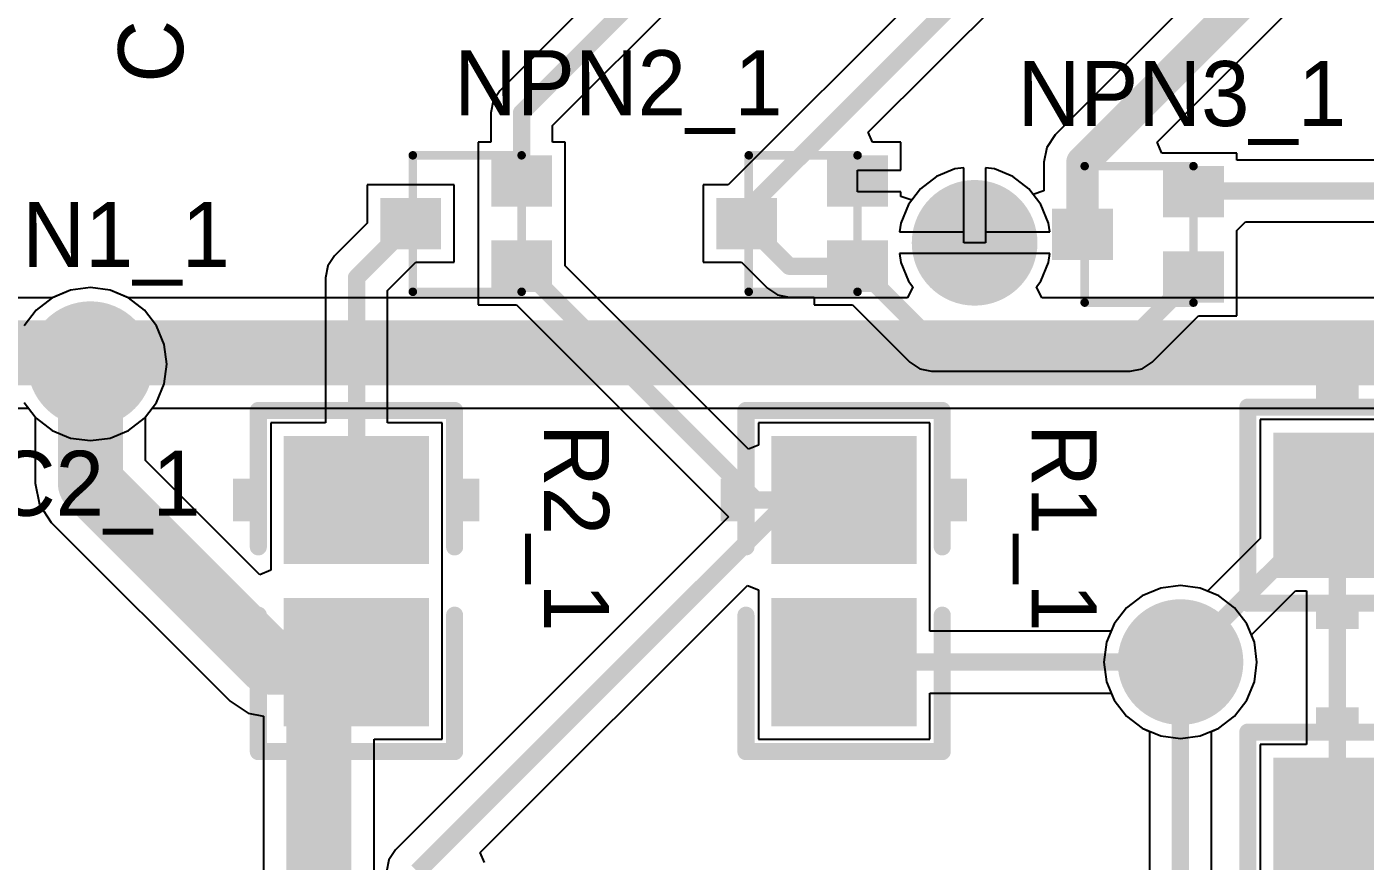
# Model space of a CAD drawing. Header units: millimetres. Extents: x 0.67 to 7.75, y 0.64 to 6.06.
# Drawn here: x 2.046 to 2.663, y 1.546 to 1.931 of the extents above; entities that cross this region are included whole.
import ezdxf

# ---------------------------------------------------------------- set-up
doc = ezdxf.new("R2010")
doc.units = ezdxf.units.MM
doc.header["$MEASUREMENT"] = 0
for name, color, linetype in [('BottomLayer', 5, 'Continuous'), ('BottomSolder', 6, 'Continuous'), ('MultiLayer', 9, 'Continuous'), ('TopLayer', 1, 'Continuous'), ('TopOverlay', 2, 'Continuous'), ('TopPaste', 8, 'Continuous'), ('TopSolder', 216, 'Continuous'), ('ViaHoleLayer', 16, 'Continuous')]:
    doc.layers.add(name, color=color, linetype=linetype)

# ---------------------------------------------------------------- blocks, each defined once
blk = doc.blocks.new('CC2012_0805_47')
at = {"layer": 'TopLayer'}
for points in [[(-0.06299, -0.02953), (-0.01181, -0.02953), (-0.06299, 0.02953), (-0.01181, 0.02953)], [(0.01181, -0.02953), (0.06299, -0.02953), (0.01181, 0.02953), (0.06299, 0.02953)]]:
    blk.add_solid(points, dxfattribs=at)
at = {"layer": 'TopOverlay', "const_width": 0.00787}
for points in [[(-0.07874, -0.04528), (-0.07874, 0.04528)], [(-0.01575, 0.04528), (-0.07874, 0.04528)], [(0.07874, 0.04528), (0.01575, 0.04528)], [(0.07874, -0.04528), (0.07874, 0.04528)], [(-0.01575, -0.04528), (-0.07874, -0.04528)], [(0.07874, -0.04528), (0.01575, -0.04528)]]:
    blk.add_lwpolyline(points, dxfattribs=at)
at = {"layer": 'TopOverlay', "const_width": 0.00394}
for points in [[(-0.08071, 0.04528, 1), (-0.07677, 0.04528, 1)], [(-0.08071, 0.04528, 1), (-0.07677, 0.04528, 1)], [(-0.01772, 0.04528, 1), (-0.01378, 0.04528, 1)], [(0.01378, 0.04528, 1), (0.01772, 0.04528, 1)], [(0.07677, 0.04528, 1), (0.08071, 0.04528, 1)], [(0.07677, 0.04528, 1), (0.08071, 0.04528, 1)], [(-0.08071, -0.04528, 1), (-0.07677, -0.04528, 1)], [(-0.08071, -0.04528, 1), (-0.07677, -0.04528, 1)], [(-0.01772, -0.04528, 1), (-0.01378, -0.04528, 1)], [(0.01378, -0.04528, 1), (0.01772, -0.04528, 1)], [(0.07677, -0.04528, 1), (0.08071, -0.04528, 1)], [(0.07677, -0.04528, 1), (0.08071, -0.04528, 1)]]:
    blk.add_lwpolyline(points, format="xyb", close=True, dxfattribs=at)
at = {"layer": 'TopOverlay'}
for points in [[(-0.0473, 0.04882), (-0.02761, 0.04882), (-0.0473, 0.05669), (-0.02761, 0.05669)], [(-0.04725, -0.05703), (-0.02756, -0.05703), (-0.04725, -0.04916), (-0.02756, -0.04916)]]:
    blk.add_solid(points, dxfattribs=at)
at = {"layer": 'TopPaste'}
for points in [[(-0.06299, -0.02953), (-0.01181, -0.02953), (-0.06299, 0.02953), (-0.01181, 0.02953)], [(0.01181, -0.02953), (0.06299, -0.02953), (0.01181, 0.02953), (0.06299, 0.02953)]]:
    blk.add_solid(points, dxfattribs=at)
at = {"layer": 'TopSolder'}
for points in [[(-0.06699, -0.03353), (-0.00781, -0.03353), (-0.06699, 0.03353), (-0.00781, 0.03353)], [(0.00781, -0.03353), (0.06699, -0.03353), (0.00781, 0.03353), (0.06699, 0.03353)]]:
    blk.add_solid(points, dxfattribs=at)
blk = doc.blocks.new('CC2012_0805_48')
at = {"layer": 'TopLayer'}
for points in [[(-0.06299, -0.02953), (-0.01181, -0.02953), (-0.06299, 0.02953), (-0.01181, 0.02953)], [(0.01181, -0.02953), (0.06299, -0.02953), (0.01181, 0.02953), (0.06299, 0.02953)]]:
    blk.add_solid(points, dxfattribs=at)
at = {"layer": 'TopOverlay', "const_width": 0.00787}
for points in [[(-0.07874, -0.04528), (-0.07874, 0.04528)], [(-0.01575, 0.04528), (-0.07874, 0.04528)], [(0.07874, 0.04528), (0.01575, 0.04528)], [(0.07874, -0.04528), (0.07874, 0.04528)], [(-0.01575, -0.04528), (-0.07874, -0.04528)], [(0.07874, -0.04528), (0.01575, -0.04528)]]:
    blk.add_lwpolyline(points, dxfattribs=at)
at = {"layer": 'TopOverlay', "const_width": 0.00394}
for points in [[(-0.08071, 0.04528, 1), (-0.07677, 0.04528, 1)], [(-0.08071, 0.04528, 1), (-0.07677, 0.04528, 1)], [(-0.01772, 0.04528, 1), (-0.01378, 0.04528, 1)], [(0.01378, 0.04528, 1), (0.01772, 0.04528, 1)], [(0.07677, 0.04528, 1), (0.08071, 0.04528, 1)], [(0.07677, 0.04528, 1), (0.08071, 0.04528, 1)], [(-0.08071, -0.04528, 1), (-0.07677, -0.04528, 1)], [(-0.08071, -0.04528, 1), (-0.07677, -0.04528, 1)], [(-0.01772, -0.04528, 1), (-0.01378, -0.04528, 1)], [(0.01378, -0.04528, 1), (0.01772, -0.04528, 1)], [(0.07677, -0.04528, 1), (0.08071, -0.04528, 1)], [(0.07677, -0.04528, 1), (0.08071, -0.04528, 1)]]:
    blk.add_lwpolyline(points, format="xyb", close=True, dxfattribs=at)
at = {"layer": 'TopOverlay'}
for points in [[(-0.0473, 0.04882), (-0.02761, 0.04882), (-0.0473, 0.05669), (-0.02761, 0.05669)], [(-0.04724, -0.05703), (-0.02756, -0.05703), (-0.04724, -0.04916), (-0.02756, -0.04916)]]:
    blk.add_solid(points, dxfattribs=at)
at = {"layer": 'TopPaste'}
for points in [[(-0.06299, -0.02953), (-0.01181, -0.02953), (-0.06299, 0.02953), (-0.01181, 0.02953)], [(0.01181, -0.02953), (0.06299, -0.02953), (0.01181, 0.02953), (0.06299, 0.02953)]]:
    blk.add_solid(points, dxfattribs=at)
at = {"layer": 'TopSolder'}
for points in [[(-0.06699, -0.03353), (-0.00781, -0.03353), (-0.06699, 0.03353), (-0.00781, 0.03353)], [(0.00781, -0.03353), (0.06699, -0.03353), (0.00781, 0.03353), (0.06699, 0.03353)]]:
    blk.add_solid(points, dxfattribs=at)
blk = doc.blocks.new('MMBT3904T_51')
at = {"layer": 'TopLayer'}
for points in [[(0.00787, -0.01004), (0.00787, 0.01004), (-0.00787, -0.01004), (-0.00787, 0.01004)], [(-0.01181, -0.06122), (-0.01181, -0.04114), (-0.02756, -0.06122), (-0.02756, -0.04114)], [(0.02756, -0.06122), (0.02756, -0.04114), (0.01181, -0.06122), (0.01181, -0.04114)]]:
    blk.add_solid(points, dxfattribs=at)
at = {"layer": 'TopOverlay', "const_width": 0.00394}
for points in [[(-0.0315, -0.00098), (0.0315, -0.00098)], [(-0.0315, -0.00098), (-0.0315, -0.05118)], [(0.0315, -0.00098), (0.0315, -0.05118)], [(-0.0315, -0.05118), (0.0315, -0.05118)]]:
    blk.add_lwpolyline(points, dxfattribs=at)
at = {"layer": 'TopOverlay', "const_width": 0.00197}
for points in [[(-0.03248, -0.00098, 1), (-0.03051, -0.00098, 1)], [(-0.03248, -0.00098, 1), (-0.03051, -0.00098, 1)], [(0.03051, -0.00098, 1), (0.03248, -0.00098, 1)], [(0.03051, -0.00098, 1), (0.03248, -0.00098, 1)], [(-0.03248, -0.05118, 1), (-0.03051, -0.05118, 1)], [(-0.03248, -0.05118, 1), (-0.03051, -0.05118, 1)], [(0.03051, -0.05118, 1), (0.03248, -0.05118, 1)], [(0.03051, -0.05118, 1), (0.03248, -0.05118, 1)]]:
    blk.add_lwpolyline(points, format="xyb", close=True, dxfattribs=at)
at = {"layer": 'TopPaste'}
for points in [[(0.00787, -0.01004), (0.00787, 0.01004), (-0.00787, -0.01004), (-0.00787, 0.01004)], [(-0.01181, -0.06122), (-0.01181, -0.04114), (-0.02756, -0.06122), (-0.02756, -0.04114)], [(0.02756, -0.06122), (0.02756, -0.04114), (0.01181, -0.06122), (0.01181, -0.04114)]]:
    blk.add_solid(points, dxfattribs=at)
at = {"layer": 'TopSolder'}
for points in [[(0.01187, -0.01404), (0.01187, 0.01404), (-0.01187, -0.01404), (-0.01187, 0.01404)], [(-0.00781, -0.06522), (-0.00781, -0.03714), (-0.03156, -0.06522), (-0.03156, -0.03714)], [(0.03156, -0.06522), (0.03156, -0.03714), (0.00781, -0.06522), (0.00781, -0.03714)]]:
    blk.add_solid(points, dxfattribs=at)
blk = doc.blocks.new('MMBT3904T_52')
at = {"layer": 'TopLayer'}
for points in [[(0.00787, -0.01004), (0.00787, 0.01004), (-0.00787, -0.01004), (-0.00787, 0.01004)], [(-0.01181, -0.06122), (-0.01181, -0.04114), (-0.02756, -0.06122), (-0.02756, -0.04114)], [(0.02756, -0.06122), (0.02756, -0.04114), (0.01181, -0.06122), (0.01181, -0.04114)]]:
    blk.add_solid(points, dxfattribs=at)
at = {"layer": 'TopOverlay', "const_width": 0.00394}
for points in [[(-0.0315, -0.00098), (0.0315, -0.00098)], [(-0.0315, -0.00098), (-0.0315, -0.05118)], [(0.0315, -0.00098), (0.0315, -0.05118)], [(-0.0315, -0.05118), (0.0315, -0.05118)]]:
    blk.add_lwpolyline(points, dxfattribs=at)
at = {"layer": 'TopOverlay', "const_width": 0.00197}
for points in [[(-0.03248, -0.00098, 1), (-0.03051, -0.00098, 1)], [(-0.03248, -0.00098, 1), (-0.03051, -0.00098, 1)], [(0.03051, -0.00098, 1), (0.03248, -0.00098, 1)], [(0.03051, -0.00098, 1), (0.03248, -0.00098, 1)], [(-0.03248, -0.05118, 1), (-0.03051, -0.05118, 1)], [(-0.03248, -0.05118, 1), (-0.03051, -0.05118, 1)], [(0.03051, -0.05118, 1), (0.03248, -0.05118, 1)], [(0.03051, -0.05118, 1), (0.03248, -0.05118, 1)]]:
    blk.add_lwpolyline(points, format="xyb", close=True, dxfattribs=at)
at = {"layer": 'TopPaste'}
for points in [[(0.00787, -0.01004), (0.00787, 0.01004), (-0.00787, -0.01004), (-0.00787, 0.01004)], [(-0.01181, -0.06122), (-0.01181, -0.04114), (-0.02756, -0.06122), (-0.02756, -0.04114)], [(0.02756, -0.06122), (0.02756, -0.04114), (0.01181, -0.06122), (0.01181, -0.04114)]]:
    blk.add_solid(points, dxfattribs=at)
at = {"layer": 'TopSolder'}
for points in [[(0.01187, -0.01404), (0.01187, 0.01404), (-0.01187, -0.01404), (-0.01187, 0.01404)], [(-0.00781, -0.06522), (-0.00781, -0.03714), (-0.03156, -0.06522), (-0.03156, -0.03714)], [(0.03156, -0.06522), (0.03156, -0.03714), (0.00781, -0.06522), (0.00781, -0.03714)]]:
    blk.add_solid(points, dxfattribs=at)
blk = doc.blocks.new('MMBT3904T_53')
at = {"layer": 'TopLayer'}
for points in [[(0.00787, -0.01004), (0.00787, 0.01004), (-0.00787, -0.01004), (-0.00787, 0.01004)], [(-0.01181, -0.06122), (-0.01181, -0.04114), (-0.02756, -0.06122), (-0.02756, -0.04114)], [(0.02756, -0.06122), (0.02756, -0.04114), (0.01181, -0.06122), (0.01181, -0.04114)]]:
    blk.add_solid(points, dxfattribs=at)
at = {"layer": 'TopOverlay', "const_width": 0.00394}
for points in [[(-0.0315, -0.00098), (0.0315, -0.00098)], [(-0.0315, -0.00098), (-0.0315, -0.05118)], [(0.0315, -0.00098), (0.0315, -0.05118)], [(-0.0315, -0.05118), (0.0315, -0.05118)]]:
    blk.add_lwpolyline(points, dxfattribs=at)
at = {"layer": 'TopOverlay', "const_width": 0.00197}
for points in [[(-0.03248, -0.00098, 1), (-0.03051, -0.00098, 1)], [(-0.03248, -0.00098, 1), (-0.03051, -0.00098, 1)], [(0.03051, -0.00098, 1), (0.03248, -0.00098, 1)], [(0.03051, -0.00098, 1), (0.03248, -0.00098, 1)], [(-0.03248, -0.05118, 1), (-0.03051, -0.05118, 1)], [(-0.03248, -0.05118, 1), (-0.03051, -0.05118, 1)], [(0.03051, -0.05118, 1), (0.03248, -0.05118, 1)], [(0.03051, -0.05118, 1), (0.03248, -0.05118, 1)]]:
    blk.add_lwpolyline(points, format="xyb", close=True, dxfattribs=at)
at = {"layer": 'TopPaste'}
for points in [[(0.00787, -0.01004), (0.00787, 0.01004), (-0.00787, -0.01004), (-0.00787, 0.01004)], [(-0.01181, -0.06122), (-0.01181, -0.04114), (-0.02756, -0.06122), (-0.02756, -0.04114)], [(0.02756, -0.06122), (0.02756, -0.04114), (0.01181, -0.06122), (0.01181, -0.04114)]]:
    blk.add_solid(points, dxfattribs=at)
at = {"layer": 'TopSolder'}
for points in [[(0.01187, -0.01404), (0.01187, 0.01404), (-0.01187, -0.01404), (-0.01187, 0.01404)], [(-0.00781, -0.06522), (-0.00781, -0.03714), (-0.03156, -0.06522), (-0.03156, -0.03714)], [(0.03156, -0.06522), (0.03156, -0.03714), (0.00781, -0.06522), (0.00781, -0.03714)]]:
    blk.add_solid(points, dxfattribs=at)
blk = doc.blocks.new('CC2012_0805_64')
at = {"layer": 'TopLayer'}
for points in [[(-0.06299, -0.02953), (-0.01181, -0.02953), (-0.06299, 0.02953), (-0.01181, 0.02953)], [(0.01181, -0.02953), (0.06299, -0.02953), (0.01181, 0.02953), (0.06299, 0.02953)]]:
    blk.add_solid(points, dxfattribs=at)
at = {"layer": 'TopOverlay', "const_width": 0.00787}
for points in [[(-0.07874, -0.04528), (-0.07874, 0.04528)], [(-0.07874, 0.04528), (-0.01575, 0.04528)], [(0.01575, 0.04528), (0.07874, 0.04528)], [(0.07874, -0.04528), (0.07874, 0.04528)], [(-0.07874, -0.04528), (-0.01575, -0.04528)], [(0.01575, -0.04528), (0.07874, -0.04528)]]:
    blk.add_lwpolyline(points, dxfattribs=at)
at = {"layer": 'TopOverlay', "const_width": 0.00394}
for points in [[(-0.08071, 0.04528, 1), (-0.07677, 0.04528, 1)], [(-0.08071, 0.04528, 1), (-0.07677, 0.04528, 1)], [(-0.01772, 0.04528, 1), (-0.01378, 0.04528, 1)], [(0.01378, 0.04528, 1), (0.01772, 0.04528, 1)], [(0.07677, 0.04528, 1), (0.08071, 0.04528, 1)], [(0.07677, 0.04528, 1), (0.08071, 0.04528, 1)], [(-0.08071, -0.04528, 1), (-0.07677, -0.04528, 1)], [(-0.08071, -0.04528, 1), (-0.07677, -0.04528, 1)], [(-0.01772, -0.04528, 1), (-0.01378, -0.04528, 1)], [(0.01378, -0.04528, 1), (0.01772, -0.04528, 1)], [(0.07677, -0.04528, 1), (0.08071, -0.04528, 1)], [(0.07677, -0.04528, 1), (0.08071, -0.04528, 1)]]:
    blk.add_lwpolyline(points, format="xyb", close=True, dxfattribs=at)
at = {"layer": 'TopOverlay'}
for points in [[(-0.04724, 0.04882), (-0.02756, 0.04882), (-0.04724, 0.05669), (-0.02756, 0.05669)], [(-0.04724, -0.05709), (-0.02756, -0.05709), (-0.04724, -0.04921), (-0.02756, -0.04921)]]:
    blk.add_solid(points, dxfattribs=at)
at = {"layer": 'TopPaste'}
for points in [[(-0.06299, -0.02953), (-0.01181, -0.02953), (-0.06299, 0.02953), (-0.01181, 0.02953)], [(0.01181, -0.02953), (0.06299, -0.02953), (0.01181, 0.02953), (0.06299, 0.02953)]]:
    blk.add_solid(points, dxfattribs=at)
at = {"layer": 'TopSolder'}
for points in [[(-0.06699, -0.03353), (-0.00781, -0.03353), (-0.06699, 0.03353), (-0.00781, 0.03353)], [(0.00781, -0.03353), (0.06699, -0.03353), (0.00781, 0.03353), (0.06699, 0.03353)]]:
    blk.add_solid(points, dxfattribs=at)
blk = doc.blocks.new('CC2012_0805_65')
at = {"layer": 'TopLayer'}
for points in [[(-0.06299, -0.02953), (-0.01181, -0.02953), (-0.06299, 0.02953), (-0.01181, 0.02953)], [(0.01181, -0.02953), (0.06299, -0.02953), (0.01181, 0.02953), (0.06299, 0.02953)]]:
    blk.add_solid(points, dxfattribs=at)
at = {"layer": 'TopOverlay', "const_width": 0.00787}
for points in [[(-0.07874, -0.04528), (-0.07874, 0.04528)], [(-0.07874, 0.04528), (-0.01575, 0.04528)], [(0.01575, 0.04528), (0.07874, 0.04528)], [(0.07874, -0.04528), (0.07874, 0.04528)], [(-0.07874, -0.04528), (-0.01575, -0.04528)], [(0.01575, -0.04528), (0.07874, -0.04528)]]:
    blk.add_lwpolyline(points, dxfattribs=at)
at = {"layer": 'TopOverlay', "const_width": 0.00394}
for points in [[(-0.08071, 0.04528, 1), (-0.07677, 0.04528, 1)], [(-0.08071, 0.04528, 1), (-0.07677, 0.04528, 1)], [(-0.01772, 0.04528, 1), (-0.01378, 0.04528, 1)], [(0.01378, 0.04528, 1), (0.01772, 0.04528, 1)], [(0.07677, 0.04528, 1), (0.08071, 0.04528, 1)], [(0.07677, 0.04528, 1), (0.08071, 0.04528, 1)], [(-0.08071, -0.04528, 1), (-0.07677, -0.04528, 1)], [(-0.08071, -0.04528, 1), (-0.07677, -0.04528, 1)], [(-0.01772, -0.04528, 1), (-0.01378, -0.04528, 1)], [(0.01378, -0.04528, 1), (0.01772, -0.04528, 1)], [(0.07677, -0.04528, 1), (0.08071, -0.04528, 1)], [(0.07677, -0.04528, 1), (0.08071, -0.04528, 1)]]:
    blk.add_lwpolyline(points, format="xyb", close=True, dxfattribs=at)
at = {"layer": 'TopOverlay'}
for points in [[(-0.04724, 0.04882), (-0.02756, 0.04882), (-0.04724, 0.05669), (-0.02756, 0.05669)], [(-0.04724, -0.05709), (-0.02756, -0.05709), (-0.04724, -0.04921), (-0.02756, -0.04921)]]:
    blk.add_solid(points, dxfattribs=at)
at = {"layer": 'TopPaste'}
for points in [[(-0.06299, -0.02953), (-0.01181, -0.02953), (-0.06299, 0.02953), (-0.01181, 0.02953)], [(0.01181, -0.02953), (0.06299, -0.02953), (0.01181, 0.02953), (0.06299, 0.02953)]]:
    blk.add_solid(points, dxfattribs=at)
at = {"layer": 'TopSolder'}
for points in [[(-0.06699, -0.03353), (-0.00781, -0.03353), (-0.06699, 0.03353), (-0.00781, 0.03353)], [(0.00781, -0.03353), (0.06699, -0.03353), (0.00781, 0.03353), (0.06699, 0.03353)]]:
    blk.add_solid(points, dxfattribs=at)

msp = doc.modelspace()

# ---------------------------------------------------------------- linework, layer by layer
at = {"layer": 'BottomLayer'}
for p, q in [((2.47386, 1.8651), (2.46535, 1.86157)), ((2.478, 1.86564), (2.47386, 1.8651)), ((2.478, 1.836), (2.478, 1.86564)), ((2.49214, 1.8651), (2.488, 1.86564)), ((2.488, 1.86564), (2.488, 1.836)), ((2.50065, 1.86157), (2.49214, 1.8651)), ((2.46535, 1.86157), (2.45804, 1.85596)), ((2.50796, 1.85596), (2.50065, 1.86157)), ((2.45804, 1.85596), (2.45243, 1.84865)), ((2.51357, 1.84865), (2.50796, 1.85596)), ((2.45243, 1.84865), (2.4489, 1.84014)), ((2.5171, 1.84014), (2.51357, 1.84865)), ((2.4489, 1.84014), (2.44836, 1.836)), ((2.44836, 1.836), (2.478, 1.836)), ((2.488, 1.836), (2.51764, 1.836)), ((2.51764, 1.836), (2.5171, 1.84014)), ((2.51764, 1.826), (2.44836, 1.826)), ((2.44836, 1.826), (2.4489, 1.82186)), ((2.5171, 1.82186), (2.51764, 1.826)), ((2.4489, 1.82186), (2.45243, 1.81335)), ((2.51357, 1.81335), (2.5171, 1.82186)), ((2.075, 1.8103), (2.06586, 1.8091)), ((2.08414, 1.8091), (2.075, 1.8103)), ((2.4545, 1.81064), (2.45204, 1.80564)), ((2.45243, 1.81335), (2.4545, 1.81064)), ((2.5115, 1.81064), (2.51357, 1.81335)), ((2.51396, 1.80564), (2.5115, 1.81064)), ((2.05752, 1.80564), (1.07927, 1.80564)), ((2.06586, 1.8091), (2.05752, 1.80564)), ((2.09248, 1.80564), (2.08414, 1.8091)), ((2.45204, 1.80564), (2.09248, 1.80564)), ((3.07593, 1.80564), (2.51396, 1.80564)), ((1.07927, 1.75466), (2.04649, 1.75466)), ((2.04649, 1.75466), (2.05004, 1.75004)), ((2.09996, 1.75004), (2.10351, 1.75466)), ((2.10351, 1.75466), (3.07552, 1.75466)), ((2.05004, 1.75004), (2.05735, 1.74443)), ((2.09265, 1.74443), (2.09996, 1.75004)), ((2.05735, 1.74443), (2.06586, 1.7409)), ((2.08414, 1.7409), (2.09265, 1.74443)), ((2.06586, 1.7409), (2.075, 1.7397)), ((2.075, 1.7397), (2.08414, 1.7409)), ((2.56034, 1.66806), (2.55303, 1.66245)), ((2.56886, 1.67158), (2.56034, 1.66806)), ((2.57799, 1.67279), (2.56886, 1.67158)), ((2.58713, 1.67158), (2.57799, 1.67279)), ((2.59564, 1.66806), (2.58713, 1.67158)), ((2.60295, 1.66245), (2.59564, 1.66806)), ((2.55303, 1.66245), (2.54742, 1.65514)), ((2.60856, 1.65514), (2.60295, 1.66245)), ((2.54742, 1.65514), (2.54389, 1.64662)), ((2.61209, 1.64662), (2.60856, 1.65514)), ((2.54389, 1.64662), (2.54269, 1.63748)), ((2.61329, 1.63748), (2.61209, 1.64662)), ((2.54269, 1.63748), (2.54389, 1.62835)), ((2.61209, 1.62835), (2.61329, 1.63748)), ((2.54389, 1.62835), (2.54742, 1.61983)), ((2.60856, 1.61983), (2.61209, 1.62835)), ((2.54742, 1.61983), (2.55303, 1.61252)), ((2.60295, 1.61252), (2.60856, 1.61983)), ((2.55303, 1.61252), (2.56034, 1.60691)), ((2.59564, 1.60691), (2.60295, 1.61252)), ((2.56034, 1.60691), (2.56372, 1.60551)), ((2.59227, 1.60551), (2.59564, 1.60691)), ((2.56372, 1.60551), (2.56372, 1.00614)), ((2.59227, 1.0078), (2.59227, 1.60551))]:
    msp.add_line(p, q, dxfattribs=at)
for points, const_width in [([(2.4705, 1.831, 1), (2.4955, 1.831, 1)], 0.025), ([(2.0625, 1.775, 1), (2.0875, 1.775, 1)], 0.025), ([(2.56549, 1.63748, 1), (2.59049, 1.63748, 1)], 0.025), ([(2.57599, 1.63748, 1), (2.57999, 1.63748, 1)], 0.004)]:
    msp.add_lwpolyline(points, format="xyb", close=True, dxfattribs=dict(at, const_width=const_width))
for points, const_width in [([(1.055, 1.78015), (3.37985, 1.78015)], 0.03), ([(2.57799, 0.97701), (2.57799, 1.63748)], 0.008)]:
    msp.add_lwpolyline(points, dxfattribs=dict(at, const_width=const_width))
at = {"layer": 'BottomSolder', "const_width": 0.029}
for points in [[(2.4685, 1.831, 1), (2.4975, 1.831, 1)], [(2.0605, 1.775, 1), (2.0895, 1.775, 1)], [(2.56349, 1.63748, 1), (2.59249, 1.63748, 1)]]:
    msp.add_lwpolyline(points, format="xyb", close=True, dxfattribs=at)
at = {"layer": 'MultiLayer', "const_width": 0.025}
for points in [[(2.4705, 1.831, 1), (2.4955, 1.831, 1)], [(2.0625, 1.775, 1), (2.0875, 1.775, 1)], [(2.56549, 1.63748, 1), (2.59049, 1.63748, 1)]]:
    msp.add_lwpolyline(points, format="xyb", close=True, dxfattribs=at)
at = {"layer": 'TopLayer'}
for p, q in [((2.53149, 2.01998), (2.36927, 1.85776)), ((2.36663, 2.00391), (2.26388, 1.90116)), ((2.43394, 1.88206), (2.54749, 1.99561)), ((2.28825, 1.88515), (2.38682, 1.98372)), ((2.61744, 1.97809), (2.52018, 1.88083)), ((2.56726, 1.87745), (2.6479, 1.95808)), ((2.26079, 1.89653), (2.2597, 1.89107)), ((2.26388, 1.90116), (2.26079, 1.89653)), ((2.2597, 1.89107), (2.2597, 1.89107)), ((2.2597, 1.89107), (2.2597, 1.87745)), ((2.28825, 1.87745), (2.28825, 1.88515)), ((2.43586, 1.87745), (2.43394, 1.88206)), ((2.52018, 1.88083), (2.51631, 1.87504)), ((2.2597, 1.87745), (2.25394, 1.87745)), ((2.25394, 1.87745), (2.25394, 1.84308)), ((2.29402, 1.87745), (2.28825, 1.87745)), ((2.29402, 1.84308), (2.29402, 1.87745)), ((2.44902, 1.87745), (2.43586, 1.87745)), ((2.44902, 1.86457), (2.44902, 1.87745)), ((2.51631, 1.87504), (2.51495, 1.86821)), ((2.56933, 1.87244), (2.56726, 1.87745)), ((2.60402, 1.87244), (2.56933, 1.87244)), ((2.60402, 1.86916), (2.60402, 1.87244)), ((2.47386, 1.8651), (2.46535, 1.86157)), ((2.478, 1.86564), (2.47386, 1.8651)), ((2.478, 1.831), (2.478, 1.86564)), ((2.49214, 1.8651), (2.488, 1.86564)), ((2.488, 1.86564), (2.488, 1.831)), ((2.50065, 1.86157), (2.49214, 1.8651)), ((2.51495, 1.86821), (2.51495, 1.85507)), ((2.68592, 1.86916), (2.60402, 1.86916)), ((2.42898, 1.85457), (2.42898, 1.86457)), ((2.42898, 1.86457), (2.44902, 1.86457)), ((2.46535, 1.86157), (2.45804, 1.85596)), ((2.50796, 1.85596), (2.50065, 1.86157)), ((2.24283, 1.85776), (2.20276, 1.85776)), ((2.20276, 1.85776), (2.20276, 1.84003)), ((2.24283, 1.82201), (2.24283, 1.85776)), ((2.36927, 1.85776), (2.35776, 1.85776)), ((2.35776, 1.85776), (2.35776, 1.82201)), ((2.44902, 1.85457), (2.42898, 1.85457)), ((2.44902, 1.85242), (2.44902, 1.85457)), ((2.45804, 1.85596), (2.45402, 1.85072)), ((2.50995, 1.85337), (2.50796, 1.85596)), ((2.51495, 1.85507), (2.50995, 1.85337)), ((2.45402, 1.85072), (2.44902, 1.85242)), ((2.25394, 1.84308), (2.25394, 1.8417)), ((2.25394, 1.8417), (2.25394, 1.83807)), ((2.29402, 1.8417), (2.29402, 1.84308)), ((2.29402, 1.83807), (2.29402, 1.8417)), ((2.60402, 1.8367), (2.60797, 1.84061)), ((2.60797, 1.84061), (2.68592, 1.84061)), ((2.20276, 1.84003), (2.1877, 1.82498)), ((2.25394, 1.83807), (2.25394, 1.8367)), ((2.25394, 1.8367), (2.25394, 1.80233)), ((2.29402, 1.8367), (2.29402, 1.83807)), ((2.29402, 1.82035), (2.29402, 1.8367)), ((2.60402, 1.83308), (2.60402, 1.8367)), ((2.488, 1.831), (2.478, 1.831)), ((2.60402, 1.8317), (2.60402, 1.83308)), ((2.60402, 1.79733), (2.60402, 1.8317)), ((2.1877, 1.82498), (2.18461, 1.82035)), ((2.21207, 1.80897), (2.22511, 1.82201)), ((2.22511, 1.82201), (2.24283, 1.82201)), ((2.35776, 1.82201), (2.37548, 1.82201)), ((2.37548, 1.82201), (2.38739, 1.81011)), ((2.18461, 1.82035), (2.18352, 1.81489)), ((2.37863, 1.73573), (2.29402, 1.82035)), ((2.075, 1.8103), (2.06586, 1.8091)), ((2.08414, 1.8091), (2.075, 1.8103)), ((2.18352, 1.81489), (2.18352, 1.81489)), ((2.18352, 1.81489), (2.18352, 1.74788)), ((2.38739, 1.81011), (2.39202, 1.80701)), ((2.05735, 1.80557), (2.05004, 1.79996)), ((2.06586, 1.8091), (2.05735, 1.80557)), ((2.09265, 1.80557), (2.08414, 1.8091)), ((2.09996, 1.79996), (2.09265, 1.80557)), ((2.21207, 1.74788), (2.21207, 1.80897)), ((2.39202, 1.80701), (2.39748, 1.80593)), ((2.39748, 1.80593), (2.39748, 1.80593)), ((2.39748, 1.80593), (2.40894, 1.80593)), ((2.40894, 1.80593), (2.40894, 1.80233)), ((2.05004, 1.79996), (2.04443, 1.79265)), ((2.10557, 1.79265), (2.09996, 1.79996)), ((2.25394, 1.80233), (2.27166, 1.80233)), ((2.27166, 1.80233), (2.3695, 1.70449)), ((2.40894, 1.80233), (2.42666, 1.80233)), ((2.42666, 1.80233), (2.45308, 1.77591)), ((2.56487, 1.77591), (2.58629, 1.79733)), ((2.58629, 1.79733), (2.60402, 1.79733)), ((2.1091, 1.78414), (2.10557, 1.79265)), ((2.1103, 1.775), (2.1091, 1.78414)), ((2.1091, 1.76586), (2.1103, 1.775)), ((2.45308, 1.77591), (2.45308, 1.77591)), ((2.45308, 1.77591), (2.45771, 1.77281)), ((2.45771, 1.77281), (2.46318, 1.77173)), ((2.55478, 1.77173), (2.56024, 1.77281)), ((2.56024, 1.77281), (2.56487, 1.77591)), ((2.46318, 1.77173), (2.46318, 1.77173)), ((2.46318, 1.77173), (2.55477, 1.77173)), ((2.55477, 1.77173), (2.55478, 1.77173)), ((2.10557, 1.75735), (2.1091, 1.76586)), ((2.04443, 1.75735), (2.04951, 1.75073)), ((2.10049, 1.75073), (2.10557, 1.75735)), ((2.04951, 1.75073), (2.04951, 1.72)), ((2.10049, 1.73056), (2.10049, 1.75073)), ((2.18352, 1.74788), (2.15826, 1.74788)), ((2.15826, 1.74788), (2.15826, 1.67986)), ((2.23731, 1.74788), (2.21207, 1.74788)), ((2.23731, 1.67807), (2.23731, 1.74788)), ((2.46231, 1.74788), (2.38325, 1.74788)), ((2.38325, 1.74788), (2.38325, 1.73764)), ((2.46231, 1.67807), (2.46231, 1.74788)), ((2.68461, 1.74941), (2.6148, 1.74941)), ((2.6148, 1.74941), (2.6148, 1.69448)), ((2.38325, 1.73764), (2.37863, 1.73573)), ((2.15326, 1.67779), (2.10049, 1.73056)), ((2.04951, 1.72), (2.05145, 1.71025)), ((2.05145, 1.71025), (2.05698, 1.70198)), ((2.05698, 1.70198), (2.13949, 1.61946)), ((2.3695, 1.70449), (2.21583, 1.55082)), ((2.6148, 1.69448), (2.59051, 1.67018)), ((2.15826, 1.67986), (2.15326, 1.67779)), ((2.23731, 1.6767), (2.23731, 1.67807)), ((2.23731, 1.67307), (2.23731, 1.6767)), ((2.46231, 1.6767), (2.46231, 1.67807)), ((2.46231, 1.67307), (2.46231, 1.6767)), ((2.23731, 1.6717), (2.23731, 1.67307)), ((2.23731, 1.60189), (2.23731, 1.6717)), ((2.25493, 1.54954), (2.37825, 1.67287)), ((2.37825, 1.67287), (2.38325, 1.6708)), ((2.38325, 1.6708), (2.38325, 1.60189)), ((2.46231, 1.6717), (2.46231, 1.67307)), ((2.46231, 1.65176), (2.46231, 1.6717)), ((2.56034, 1.66806), (2.55303, 1.66245)), ((2.56886, 1.67158), (2.56034, 1.66806)), ((2.57799, 1.67279), (2.56886, 1.67158)), ((2.58713, 1.67158), (2.57799, 1.67279)), ((2.59051, 1.67018), (2.58713, 1.67158)), ((2.61069, 1.65), (2.63105, 1.67036)), ((2.63105, 1.67036), (2.63612, 1.67036)), ((2.63612, 1.67036), (2.63612, 1.59941)), ((2.55303, 1.66245), (2.54742, 1.65514)), ((2.54742, 1.65514), (2.54602, 1.65176)), ((2.54602, 1.65176), (2.46231, 1.65176)), ((2.61209, 1.64662), (2.61069, 1.65)), ((2.61329, 1.63748), (2.61209, 1.64662)), ((2.61209, 1.62835), (2.61329, 1.63748)), ((2.60856, 1.61983), (2.61209, 1.62835)), ((2.13949, 1.61946), (2.14776, 1.61393)), ((2.46231, 1.60189), (2.46231, 1.62321)), ((2.46231, 1.62321), (2.54602, 1.62321)), ((2.54602, 1.62321), (2.54742, 1.61983)), ((2.54742, 1.61983), (2.55303, 1.61252)), ((2.60295, 1.61252), (2.60856, 1.61983)), ((2.14776, 1.61393), (2.1549, 1.61251)), ((2.1549, 1.61251), (2.1549, 1.37441)), ((2.55303, 1.61252), (2.56034, 1.60691)), ((2.59564, 1.60691), (2.60295, 1.61252)), ((2.56034, 1.60691), (2.56886, 1.60339)), ((2.58713, 1.60339), (2.59564, 1.60691)), ((2.20588, 1.50061), (2.20588, 1.60189)), ((2.20588, 1.60189), (2.23731, 1.60189)), ((2.38325, 1.60189), (2.46231, 1.60189)), ((2.56886, 1.60339), (2.57799, 1.60218)), ((2.57799, 1.60218), (2.58713, 1.60339)), ((2.63612, 1.59941), (2.6148, 1.59941)), ((2.6148, 1.59941), (2.6148, 1.52036)), ((2.21583, 1.55082), (2.21273, 1.54619)), ((2.21273, 1.54619), (2.21165, 1.54072)), ((2.25684, 1.54493), (2.25493, 1.54954))]:
    msp.add_line(p, q, dxfattribs=at)
for points, const_width in [([(2.27398, 1.89107), (2.4028, 2.01989)], 0.008), ([(2.3778, 1.8461), (2.54158, 2.00989)], 0.008), ([(2.5328, 1.86821), (2.63528, 1.9707)], 0.015), ([(2.27398, 1.85957), (2.27398, 1.89107)], 0.008), ([(2.5328, 1.83489), (2.5328, 1.86821)], 0.015), ([(2.58429, 1.85489), (2.7228, 1.85489)], 0.008), ([(2.3778, 1.83989), (2.3778, 1.8461)], 0.008), ([(2.1978, 1.81489), (2.2228, 1.83989)], 0.008), ([(2.3778, 1.83989), (2.39748, 1.8202)], 0.008), ([(2.27398, 1.8202), (2.38189, 1.71229)], 0.008), ([(2.39748, 1.8202), (2.42898, 1.8202)], 0.008), ([(2.42898, 1.8202), (2.46318, 1.786)], 0.008), ([(2.1978, 1.71229), (2.1978, 1.81489)], 0.008), ([(2.55478, 1.786), (2.58398, 1.8152)], 0.008), ([(2.075, 1.72), (2.075, 1.775)], 0.03), ([(2.46318, 1.786), (2.55478, 1.786)], 0.008), ([(2.075, 1.72), (2.15752, 1.63748)], 0.03), ([(2.22592, 1.54072), (2.39748, 1.71229)], 0.008), ([(2.38189, 1.71229), (2.39748, 1.71229)], 0.008), ([(2.39748, 1.71229), (2.4228, 1.71229)], 0.008), ([(2.57799, 1.63748), (2.65039, 1.70989)], 0.008), ([(2.65039, 1.55989), (2.65039, 1.70989)], 0.008), ([(2.15752, 1.63748), (2.19778, 1.63748)], 0.03), ([(2.18039, 1.62009), (2.19778, 1.63748)], 0.03), ([(2.42278, 1.63748), (2.57799, 1.63748)], 0.008), ([(2.18039, 1.33489), (2.18039, 1.62009)], 0.03)]:
    msp.add_lwpolyline(points, dxfattribs=dict(at, const_width=const_width))
for points, const_width in [([(2.27198, 1.89107, 1), (2.27598, 1.89107, 1)], 0.004), ([(2.27198, 1.89107, 1), (2.27598, 1.89107, 1)], 0.004), ([(2.52905, 1.86821, 1), (2.53655, 1.86821, 1)], 0.0075), ([(2.52905, 1.86821, 1), (2.53655, 1.86821, 1)], 0.0075), ([(2.27198, 1.85957, 1), (2.27598, 1.85957, 1)], 0.004), ([(2.4705, 1.831, 1), (2.4955, 1.831, 1)], 0.025), ([(2.58229, 1.85489, 1), (2.58629, 1.85489, 1)], 0.004), ([(2.3758, 1.8461, 1), (2.3798, 1.8461, 1)], 0.004), ([(2.3758, 1.8461, 1), (2.3798, 1.8461, 1)], 0.004), ([(2.2208, 1.83989, 1), (2.2248, 1.83989, 1)], 0.004), ([(2.3758, 1.83989, 1), (2.3798, 1.83989, 1)], 0.004), ([(2.3758, 1.83989, 1), (2.3798, 1.83989, 1)], 0.004), ([(2.52905, 1.83489, 1), (2.53655, 1.83489, 1)], 0.0075), ([(2.27198, 1.8202, 1), (2.27598, 1.8202, 1)], 0.004), ([(2.39548, 1.8202, 1), (2.39948, 1.8202, 1)], 0.004), ([(2.39548, 1.8202, 1), (2.39948, 1.8202, 1)], 0.004), ([(2.42698, 1.8202, 1), (2.43098, 1.8202, 1)], 0.004), ([(2.42698, 1.8202, 1), (2.43098, 1.8202, 1)], 0.004), ([(2.1958, 1.81489, 1), (2.1998, 1.81489, 1)], 0.004), ([(2.1958, 1.81489, 1), (2.1998, 1.81489, 1)], 0.004), ([(2.58198, 1.8152, 1), (2.58598, 1.8152, 1)], 0.004), ([(2.0625, 1.775, 1), (2.0875, 1.775, 1)], 0.025), ([(2.0675, 1.775, 1), (2.0825, 1.775, 1)], 0.015), ([(2.46118, 1.786, 1), (2.46518, 1.786, 1)], 0.004), ([(2.46118, 1.786, 1), (2.46518, 1.786, 1)], 0.004), ([(2.55278, 1.786, 1), (2.55678, 1.786, 1)], 0.004), ([(2.55278, 1.786, 1), (2.55678, 1.786, 1)], 0.004), ([(2.0675, 1.72, 1), (2.0825, 1.72, 1)], 0.015), ([(2.0675, 1.72, 1), (2.0825, 1.72, 1)], 0.015), ([(2.1958, 1.71229, 1), (2.1998, 1.71229, 1)], 0.004), ([(2.37989, 1.71229, 1), (2.38389, 1.71229, 1)], 0.004), ([(2.37989, 1.71229, 1), (2.38389, 1.71229, 1)], 0.004), ([(2.39548, 1.71229, 1), (2.39948, 1.71229, 1)], 0.004), ([(2.39548, 1.71229, 1), (2.39948, 1.71229, 1)], 0.004), ([(2.39548, 1.71229, 1), (2.39948, 1.71229, 1)], 0.004), ([(2.4208, 1.71229, 1), (2.4248, 1.71229, 1)], 0.004), ([(2.64839, 1.70989, 1), (2.65239, 1.70989, 1)], 0.004), ([(2.64839, 1.70989, 1), (2.65239, 1.70989, 1)], 0.004), ([(2.56549, 1.63748, 1), (2.59049, 1.63748, 1)], 0.025), ([(2.15002, 1.63748, 1), (2.16502, 1.63748, 1)], 0.015), ([(2.15002, 1.63748, 1), (2.16502, 1.63748, 1)], 0.015), ([(2.19028, 1.63748, 1), (2.20528, 1.63748, 1)], 0.015), ([(2.19028, 1.63748, 1), (2.20528, 1.63748, 1)], 0.015), ([(2.42078, 1.63748, 1), (2.42478, 1.63748, 1)], 0.004), ([(2.57599, 1.63748, 1), (2.57999, 1.63748, 1)], 0.004), ([(2.57599, 1.63748, 1), (2.57999, 1.63748, 1)], 0.004), ([(2.17289, 1.62009, 1), (2.18789, 1.62009, 1)], 0.015), ([(2.17289, 1.62009, 1), (2.18789, 1.62009, 1)], 0.015), ([(2.64839, 1.55989, 1), (2.65239, 1.55989, 1)], 0.004)]:
    msp.add_lwpolyline(points, format="xyb", close=True, dxfattribs=dict(at, const_width=const_width))
at = {"layer": 'TopSolder', "const_width": 0.029}
for points in [[(2.4685, 1.831, 1), (2.4975, 1.831, 1)], [(2.0605, 1.775, 1), (2.0895, 1.775, 1)], [(2.56349, 1.63748, 1), (2.59249, 1.63748, 1)]]:
    msp.add_lwpolyline(points, format="xyb", close=True, dxfattribs=at)
at = {"layer": 'ViaHoleLayer', "const_width": 0.014}
for points in [[(2.476, 1.831, 1), (2.49, 1.831, 1)], [(2.068, 1.775, 1), (2.082, 1.775, 1)], [(2.57099, 1.63748, 1), (2.58499, 1.63748, 1)]]:
    msp.add_lwpolyline(points, format="xyb", close=True, dxfattribs=at)

# ---------------------------------------------------------------- block references
for name, p, rotation in [('MMBT3904T_53', (2.2228, 1.83989), 90), ('MMBT3904T_52', (2.3778, 1.83989), 90), ('MMBT3904T_51', (2.5328, 1.83489), 90), ('CC2012_0805_47', (2.19778, 1.67489), 270), ('CC2012_0805_48', (2.42278, 1.67489), 270)]:
    msp.add_blockref(name, p, dxfattribs=dict(rotation=rotation))
for name, p in [('CC2012_0805_64', (2.6878, 1.70989)), ('CC2012_0805_65', (2.6878, 1.55989))]:
    msp.add_blockref(name, p)

# ---------------------------------------------------------------- texts
at = {"layer": 'TopOverlay'}
for s, rotation, p in [('CD3_1', 90, (2.1178, 1.90489)), ('R2_1', 270, (2.28428, 1.74739)), ('R1_1', 270, (2.50928, 1.74739))]:
    msp.add_text(s, height=0.03, rotation=rotation, dxfattribs=at).set_placement(p)
for s, p in [('NPN2_1', (2.2428, 1.88989)), ('NPN3_1', (2.5028, 1.88489)), ('NPN1_1', (1.9878, 1.81989)), ('C2_1', (2.03, 1.705))]:
    msp.add_text(s, height=0.03, dxfattribs=at).set_placement(p)

doc.saveas('drawing.dxf')
